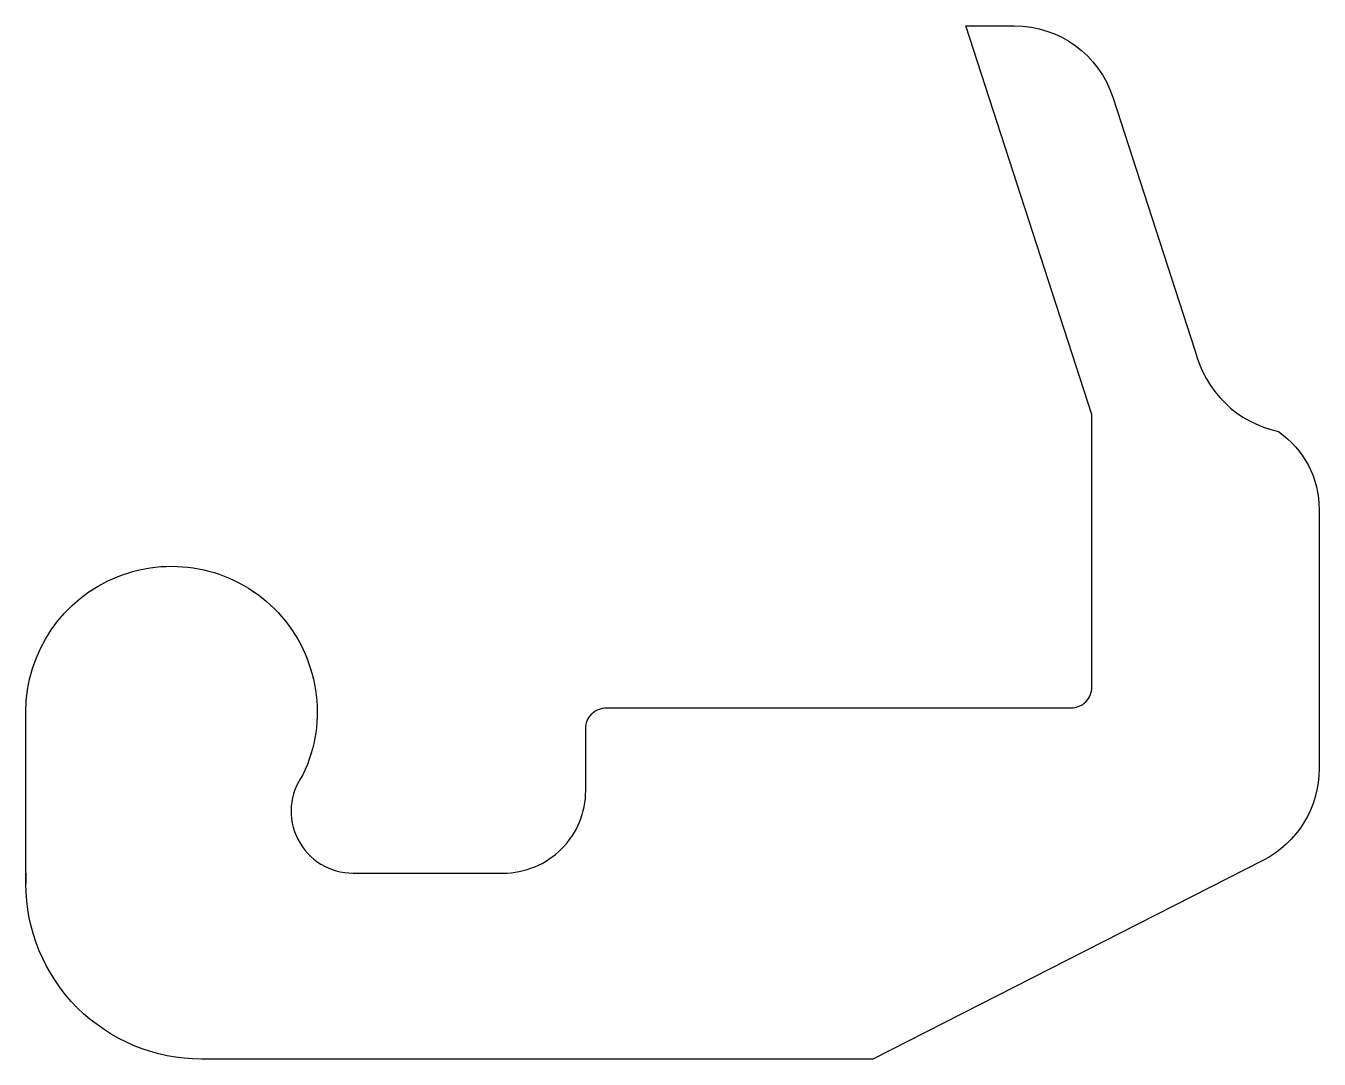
# Model space of a CAD drawing. Extents: x 349.8 to 412.4, y 193.7 to 243.7.
import ezdxf

# ---------------------------------------------------------------- set-up
doc = ezdxf.new("R2010")
doc.units = 0
doc.layers.get('0').update_dxf_attribs({"linetype": 'CONTINUOUS'})

msp = doc.modelspace()

# ---------------------------------------------------------------- linework, layer by layer
at = {"color": 7}
msp.add_line((349.837, 202.686), (349.837, 202.186), dxfattribs=at)
msp.add_lwpolyline([(395.328, 243.686), (397.695, 243.686, -0.32492), (402.451, 240.231), (406.426, 227.996, 0.288865), (410.475, 224.054, -0.244687), (412.437, 220.286), (412.437, 207.751, -0.282086), (409.706, 203.295), (390.837, 193.686), (358.337, 193.686, -0.414214), (349.837, 202.186), (349.837, 210.486, -1.251899), (363.248, 207.448, 0.61254), (365.677, 202.686), (372.937, 202.686, 0.414214), (376.937, 206.686), (376.937, 209.686, -0.414214), (377.937, 210.686), (400.437, 210.686, 0.414214), (401.437, 211.686), (401.437, 224.886)], format="xyb", close=True, dxfattribs=at)

doc.saveas('drawing.dxf')
